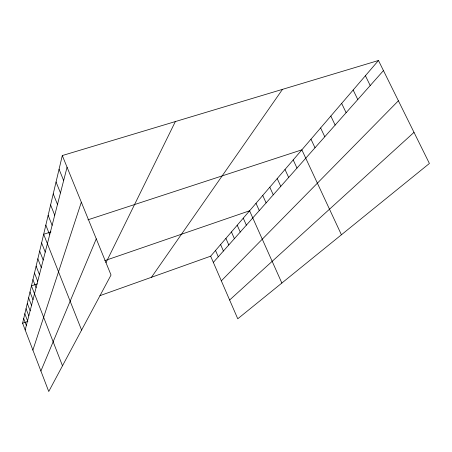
<?xml version="1.0" encoding="UTF-8"?>
<svg xmlns="http://www.w3.org/2000/svg" width="452" height="452" viewBox="0 0 452 452"><rect width="100%" height="100%" fill="white"/><g stroke="black" fill="none" stroke-linecap="round" stroke-linejoin="round"><path stroke-width="0.68" d="M62.303 155.55L111.028 275.019L48.748 391.5L22.6 323.231L62.303 155.55L378.465 60.5L429.4 163.471L237.758 318.79L210.655 256.182L378.465 60.5M25.188 329.988L67.071 167.234M32.889 350.097L81.332 202.202M40.9 371.007L96.276 238.842M105.954 262.719L175.359 121.56M151.465 277.285L282.5 89.349M213.338 262.38L383.46 70.602M221.327 280.833L398.393 100.79M229.627 300.015L414.009 132.363M22.6 323.231L27.894 321.344M99.948 295.653L210.655 256.182M37.262 283.873L31.442 285.879L62.489 365.804M104.774 260.635L249.583 210.785L281.862 283.048M50.98 231.893L43.658 234.289L81.586 330.079M87.903 219.819L301.851 149.832L341.418 234.78M365.402 75.727L370.211 85.541M353.159 90.004L357.786 99.542M341.656 103.418L346.119 112.695M330.83 116.045L335.135 125.08M320.621 127.95L324.779 136.753M310.976 139.193L314.999 147.776M293.207 159.912L296.987 168.082M285.009 169.477L288.67 177.455M277.212 178.563L280.771 186.36M269.799 187.207L273.262 194.829M262.742 195.439L266.104 202.897M256.007 203.293L259.284 210.587M243.255 218.158L246.363 225.147M237.215 225.203L240.244 232.051M231.441 231.938L234.39 238.645M225.91 238.39L228.791 244.961M220.61 244.566L223.424 251.013M215.531 250.493L218.276 256.809M59.059 169.24L63.647 180.54M56.048 181.981L60.461 192.914M53.234 193.851L57.494 204.451M50.607 204.954L54.72 215.225M48.144 215.35L52.121 225.322M45.833 225.107L49.68 234.797M41.612 242.933L45.228 252.103M39.68 251.097L43.189 260.024M37.855 258.815L41.262 267.511M36.12 266.121L39.443 274.601M34.482 273.048L37.708 281.319M32.923 279.624L36.07 287.698M29.996 292.003L32.979 299.71M28.612 297.84L31.521 305.366M27.295 303.394L30.137 310.756M26.041 308.699L28.815 315.897M24.843 313.761L27.549 320.801M23.696 318.598L26.34 325.496"/></g></svg>
